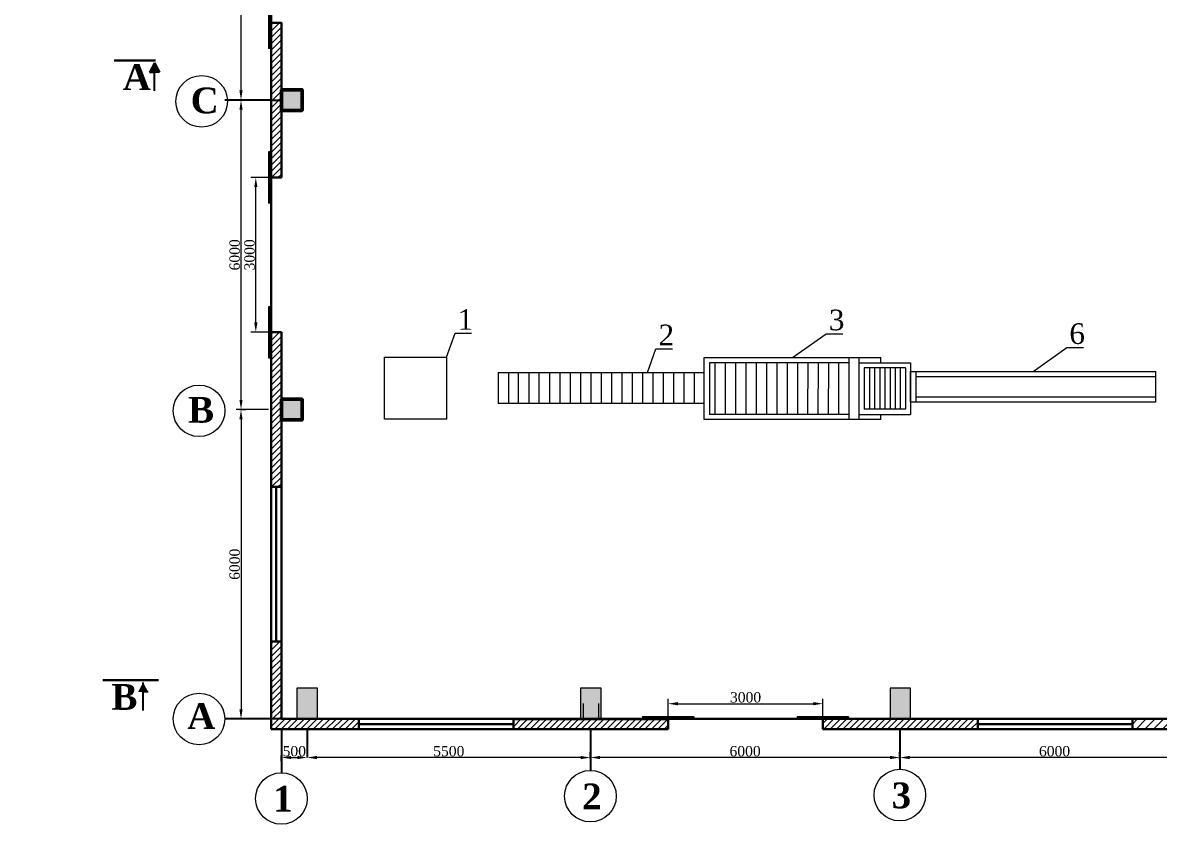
# Model space of a CAD drawing. Header units: inches. Extents: x -4475333 to 345677417, y -211198149 to 2125895.
# Drawn here: x -1977735 to -1955699, y 871185 to 886805 of the extents above; entities that cross this region are included whole.
import ezdxf

# ---------------------------------------------------------------- set-up
doc = ezdxf.new("R2010")
doc.units = ezdxf.units.IN
doc.header["$LTSCALE"] = 150
doc.header["$MEASUREMENT"] = 0
for name, color, linetype, lineweight in [('1. N thuong', 255, 'Continuous', 0), ('chuthichso', 8, 'Continuous', 0), ('coban', 153, 'Continuous', 50), ('cot', 2, 'Continuous', 50), ('KHUNG BVE', 7, 'Continuous', 0), ('NHA XUONG', 80, 'Continuous', 50)]:
    doc.layers.add(name, color=color, linetype=linetype, lineweight=lineweight)
for name, color, linetype in [('BUOC COT', 7, 'Continuous'), ('duongtamchamgach', 50, 'Continuous'), ('MATCAT', 132, 'Continuous'), ('net lien', 1, 'Continuous'), ('NET NHAP', 7, 'Continuous')]:
    doc.layers.add(name, color=color, linetype=linetype)
doc.styles.add('1', font='times.ttf')
doc.styles.add('CHU DAM', font='arialbd.ttf', dxfattribs={"height": 200})
doc.styles.get("Standard").update_dxf_attribs({"font": 'times.ttf', "height": 100})
doc.dimstyles.new('75', dxfattribs={"dimtxt": 200, "dimasz": 188, "dimexe": 94, "dimexo": 47, "dimgap": 20, "dimtad": 1, "dimtoh": 1, "dimdec": 0, "dimtxsty": '1', "dimcen": 2.5, "dimclrt": 256, "dimadec": 0, "dimazin": 0, "dimtfac": 1, "dimtdec": 0, "dimtix": 1, "dimtmove": 0, "dimatfit": 2, "dimfxl": 1, "dimlwd": 9, "dimlwe": 9, "dimarcsym": 0})

# ---------------------------------------------------------------- blocks, each defined once
blk = doc.blocks.new('*D217')
at = {"layer": 'Defpoints', "color": 0, "lineweight": 0, "ltscale": 3, "transparency": 16777216}
for p in [(-1973503, 885305), (-1973503, 885305), (-1973582, 879305)]:
    blk.add_point(p, dxfattribs=at)
at = {"layer": 'NET NHAP', "color": 0, "lineweight": 9, "ltscale": 3, "transparency": 16777216}
for p, q in [((-1973456, 885305), (-1973409, 885305)), ((-1973503, 879493), (-1973503, 885117)), ((-1973535, 879305), (-1973409, 879305))]:
    blk.add_line(p, q, dxfattribs=at)
at = {"layer": 'NET NHAP', "color": 0, "lineweight": 0, "ltscale": 3, "transparency": 16777216}
for points in [[(-1973534, 885117), (-1973472, 885117), (-1973503, 885305)], [(-1973534, 879493), (-1973472, 879493), (-1973503, 879305)]]:
    blk.add_solid(points, dxfattribs=at)
at = {"layer": 'NET NHAP', "lineweight": 13, "ltscale": 3, "transparency": 16777216, "insert": (-1973625, 882305), "char_height": 200, "attachment_point": 5, "rotation": 90, "style": '1'}
blk.add_mtext('6000', dxfattribs=at)
blk = doc.blocks.new('*D218')
at = {"layer": 'Defpoints', "color": 0, "lineweight": 0, "ltscale": 3, "transparency": 16777216}
for p in [(-1973582, 891305), (-1973503, 891305), (-1973582, 885305)]:
    blk.add_point(p, dxfattribs=at)
at = {"layer": 'NET NHAP', "color": 0, "lineweight": 9, "ltscale": 3, "transparency": 16777216}
for p, q in [((-1973535, 891305), (-1973409, 891305)), ((-1973503, 885493), (-1973503, 891117)), ((-1973535, 885305), (-1973409, 885305))]:
    blk.add_line(p, q, dxfattribs=at)
at = {"layer": 'NET NHAP', "color": 0, "lineweight": 0, "ltscale": 3, "transparency": 16777216}
for points in [[(-1973534, 891117), (-1973472, 891117), (-1973503, 891305)], [(-1973534, 885493), (-1973472, 885493), (-1973503, 885305)]]:
    blk.add_solid(points, dxfattribs=at)
at = {"layer": 'NET NHAP', "lineweight": 13, "ltscale": 3, "transparency": 16777216, "insert": (-1973625, 888305), "char_height": 200, "attachment_point": 5, "rotation": 90, "style": '1'}
blk.add_mtext('6000', dxfattribs=at)
blk = doc.blocks.new('*D221')
at = {"layer": 'Defpoints', "color": 0, "lineweight": 0, "ltscale": 3, "transparency": 16777216}
for p in [(-1960729, 872557), (-1960729, 872550), (-1954729, 872550)]:
    blk.add_point(p, dxfattribs=at)
at = {"layer": 'NET NHAP', "color": 0, "lineweight": 9, "ltscale": 3, "transparency": 16777216}
for p, q in [((-1960729, 872597), (-1960729, 872651)), ((-1954729, 872597), (-1954729, 872651)), ((-1954917, 872557), (-1960541, 872557))]:
    blk.add_line(p, q, dxfattribs=at)
at = {"layer": 'NET NHAP', "color": 0, "lineweight": 0, "ltscale": 3, "transparency": 16777216}
for points in [[(-1960541, 872588), (-1960541, 872526), (-1960729, 872557)], [(-1954917, 872588), (-1954917, 872526), (-1954729, 872557)]]:
    blk.add_solid(points, dxfattribs=at)
at = {"layer": 'NET NHAP', "lineweight": 13, "ltscale": 3, "transparency": 16777216, "insert": (-1957729, 872679), "char_height": 200, "attachment_point": 5, "style": '1'}
blk.add_mtext('6000', dxfattribs=at)
blk = doc.blocks.new('*D222')
at = {"layer": 'Defpoints', "color": 0, "lineweight": 0, "ltscale": 3, "transparency": 16777216}
for p in [(-1966729, 872557), (-1966729, 872557), (-1960729, 872557)]:
    blk.add_point(p, dxfattribs=at)
at = {"layer": 'NET NHAP', "color": 0, "lineweight": 9, "ltscale": 3, "transparency": 16777216}
for p, q in [((-1966729, 872604), (-1966729, 872651)), ((-1960729, 872604), (-1960729, 872651)), ((-1960917, 872557), (-1966541, 872557))]:
    blk.add_line(p, q, dxfattribs=at)
at = {"layer": 'NET NHAP', "color": 0, "lineweight": 0, "ltscale": 3, "transparency": 16777216}
for points in [[(-1966541, 872588), (-1966541, 872526), (-1966729, 872557)], [(-1960917, 872588), (-1960917, 872526), (-1960729, 872557)]]:
    blk.add_solid(points, dxfattribs=at)
at = {"layer": 'NET NHAP', "lineweight": 13, "ltscale": 3, "transparency": 16777216, "insert": (-1963729, 872679), "char_height": 200, "attachment_point": 5, "style": '1'}
blk.add_mtext('6000', dxfattribs=at)
blk = doc.blocks.new('*D199')
at = {"layer": 'Defpoints', "color": 0, "lineweight": 0, "ltscale": 3, "transparency": 16777216}
for p in [(-1973216, 883805), (-1972920, 883805), (-1972920, 880805)]:
    blk.add_point(p, dxfattribs=at)
at = {"layer": 'NET NHAP', "color": 0, "lineweight": 9, "ltscale": 3, "transparency": 16777216}
for p, q in [((-1972967, 883805), (-1973310, 883805)), ((-1973216, 880993), (-1973216, 883617)), ((-1972967, 880805), (-1973310, 880805))]:
    blk.add_line(p, q, dxfattribs=at)
at = {"layer": 'NET NHAP', "color": 0, "lineweight": 0, "ltscale": 3, "transparency": 16777216}
for points in [[(-1973247, 883617), (-1973184, 883617), (-1973216, 883805)], [(-1973247, 880993), (-1973184, 880993), (-1973216, 880805)]]:
    blk.add_solid(points, dxfattribs=at)
at = {"layer": 'NET NHAP', "lineweight": 13, "ltscale": 3, "transparency": 16777216, "insert": (-1973337, 882305), "char_height": 200, "attachment_point": 5, "rotation": 90, "style": '1'}
blk.add_mtext('3000', dxfattribs=at)
blk = doc.blocks.new('*D202')
at = {"layer": 'Defpoints', "color": 0, "lineweight": 0, "ltscale": 3, "transparency": 16777216}
for p in [(-1972720, 872558), (-1972220, 872557), (-1972220, 872557)]:
    blk.add_point(p, dxfattribs=at)
at = {"layer": 'NET NHAP', "color": 0, "lineweight": 9, "ltscale": 3, "transparency": 16777216}
for p, q in [((-1972220, 872604), (-1972220, 872651)), ((-1972720, 872511), (-1972720, 872463)), ((-1972532, 872557), (-1972408, 872557))]:
    blk.add_line(p, q, dxfattribs=at)
at = {"layer": 'NET NHAP', "color": 0, "lineweight": 0, "ltscale": 3, "transparency": 16777216}
for points in [[(-1972532, 872588), (-1972532, 872526), (-1972720, 872557)], [(-1972408, 872588), (-1972408, 872526), (-1972220, 872557)]]:
    blk.add_solid(points, dxfattribs=at)
at = {"layer": 'NET NHAP', "lineweight": 13, "ltscale": 3, "transparency": 16777216, "insert": (-1972470, 872679), "char_height": 200, "attachment_point": 5, "style": '1'}
blk.add_mtext('500', dxfattribs=at)
blk = doc.blocks.new('*D203')
at = {"layer": 'Defpoints', "color": 0, "lineweight": 0, "ltscale": 3, "transparency": 16777216}
for p in [(-1972220, 872557), (-1972220, 872557), (-1966729, 872557)]:
    blk.add_point(p, dxfattribs=at)
at = {"layer": 'NET NHAP', "color": 0, "lineweight": 9, "ltscale": 3, "transparency": 16777216}
for p, q in [((-1972220, 872604), (-1972220, 872651)), ((-1966729, 872604), (-1966729, 872651)), ((-1966917, 872557), (-1972032, 872557))]:
    blk.add_line(p, q, dxfattribs=at)
at = {"layer": 'NET NHAP', "color": 0, "lineweight": 0, "ltscale": 3, "transparency": 16777216}
for points in [[(-1972032, 872588), (-1972032, 872526), (-1972220, 872557)], [(-1966917, 872588), (-1966917, 872526), (-1966729, 872557)]]:
    blk.add_solid(points, dxfattribs=at)
at = {"layer": 'NET NHAP', "lineweight": 13, "ltscale": 3, "transparency": 16777216, "insert": (-1969474, 872679), "char_height": 200, "attachment_point": 5, "style": '1'}
blk.add_mtext('5500', dxfattribs=at)
blk = doc.blocks.new('*D204')
at = {"color": 0, "linetype": 'ByBlock', "lineweight": 9, "ltscale": 10, "transparency": 16777216}
for p, q in [((-1972967, 879305), (-1973597, 879305)), ((-1973503, 879117), (-1973503, 873493)), ((-1972977, 873305), (-1973597, 873305))]:
    blk.add_line(p, q, dxfattribs=at)
at = {"color": 0, "linetype": 'ByBlock', "lineweight": 0, "ltscale": 10, "transparency": 16777216}
for points in [[(-1973534, 879117), (-1973472, 879117), (-1973503, 879305)], [(-1973534, 873493), (-1973472, 873493), (-1973503, 873305)]]:
    blk.add_solid(points, dxfattribs=at)
at = {"layer": 'Defpoints', "color": 0, "linetype": 'ByBlock', "lineweight": 0, "ltscale": 10, "transparency": 16777216}
for p in [(-1972920, 879305), (-1973503, 873305), (-1972930, 873305)]:
    blk.add_point(p, dxfattribs=at)
at = {"linetype": 'ByBlock', "ltscale": 10, "transparency": 16777216, "insert": (-1973625, 876305), "char_height": 200, "attachment_point": 5, "rotation": 90, "style": '1'}
blk.add_mtext('6000', dxfattribs=at)
blk = doc.blocks.new('*D197')
at = {"layer": 'Defpoints', "color": 0, "lineweight": 0, "ltscale": 3, "transparency": 16777216}
for p in [(-1962220, 873601), (-1965220, 873305), (-1962220, 873305)]:
    blk.add_point(p, dxfattribs=at)
at = {"layer": 'NET NHAP', "color": 0, "lineweight": 9, "ltscale": 3, "transparency": 16777216}
for p, q in [((-1965220, 873352), (-1965220, 873695)), ((-1965032, 873601), (-1962408, 873601)), ((-1962220, 873352), (-1962220, 873695))]:
    blk.add_line(p, q, dxfattribs=at)
at = {"layer": 'NET NHAP', "color": 0, "lineweight": 0, "ltscale": 3, "transparency": 16777216}
for points in [[(-1965032, 873633), (-1965032, 873570), (-1965220, 873601)], [(-1962408, 873633), (-1962408, 873570), (-1962220, 873601)]]:
    blk.add_solid(points, dxfattribs=at)
at = {"layer": 'NET NHAP', "lineweight": 13, "ltscale": 3, "transparency": 16777216, "insert": (-1963720, 873723), "char_height": 200, "attachment_point": 5, "style": '1'}
blk.add_mtext('3000', dxfattribs=at)

msp = doc.modelspace()

# ---------------------------------------------------------------- hatches: boundary and pattern name
at = {"layer": 'cot', "lineweight": 9}
for points in [[(-1972319.7, 885105.3), (-1972319.7, 885505.3), (-1972719.7, 885505.3), (-1972719.7, 885105.3)], [(-1972319.7, 879105), (-1972319.7, 879505), (-1972719.7, 879505), (-1972719.7, 879105)], [(-1972019.8, 873905.3), (-1972419.8, 873905.3), (-1972419.8, 873305.3), (-1972019.8, 873305.3)], [(-1966519.7, 873905.3), (-1966919.7, 873905.3), (-1966919.7, 873305.3), (-1966519.7, 873305.3)], [(-1960519.7, 873905.3), (-1960919.7, 873905.3), (-1960919.7, 873305.3), (-1960519.7, 873305.3)]]:
    msp.add_hatch(color=256, dxfattribs=at).paths.add_polyline_path(points)
at = {"layer": 'cot', "linetype": 'ByBlock', "lineweight": 9}
h = msp.add_hatch(color=256, dxfattribs=at)
h.paths.add_polyline_path([(-1972074.6, 873621.2), (-1972074.6, 873321.2), (-1972224.6, 873321.2), (-1972224.6, 873621.2)])
h.paths.add_polyline_path([(-1972224.6, 873621.2), (-1972224.6, 873471.2), (-1972374.6, 873471.2), (-1972374.6, 873621.2)])
h.paths.add_polyline_path([(-1972224.6, 873471.2), (-1972224.6, 873321.2), (-1972374.6, 873321.2), (-1972374.6, 873471.2)])
h = msp.add_hatch(color=256, dxfattribs=at)
h.paths.add_polyline_path([(-1966569.7, 873602.3), (-1966869.7, 873602.3), (-1966869.7, 873452.3), (-1966569.7, 873452.3)])
h.paths.add_polyline_path([(-1966569.7, 873452.3), (-1966719.7, 873452.3), (-1966719.7, 873302.3), (-1966569.7, 873302.3)])
h.paths.add_polyline_path([(-1966719.7, 873452.3), (-1966869.7, 873452.3), (-1966869.7, 873302.3), (-1966719.7, 873302.3)])
at = {"layer": 'KHUNG BVE', "linetype": 'Continuous', "lineweight": 9, "ltscale": 10}
h = msp.add_hatch(dxfattribs=at)
h.set_pattern_fill('ANSI31', color=5, angle=-270, style=0)
h.set_pattern_definition([(135, (-1933897.6899, 174188.31583), (-0.088388347648, -0.088388347648), [])])
h.paths.add_polyline_path([(-1972969.7, 887305.3), (-1972919.7, 887305.3), (-1972919.7, 886305.3), (-1972969.7, 886305.3)])
at = {"layer": 'KHUNG BVE', "linetype": 'ByBlock', "lineweight": 9, "ltscale": 10}
h = msp.add_hatch(color=256, dxfattribs=at)
h.paths.add_polyline_path([(-1975180.6, 886030.4), (-1975180.6, 885843.8), (-1975083.2, 885843.8)])
h.paths.add_polyline_path([(-1975180.6, 886030.4), (-1975278, 885843.8), (-1975180.6, 885843.8)])
at = {"layer": 'KHUNG BVE', "linetype": 'Continuous', "lineweight": 9, "ltscale": 10}
h = msp.add_hatch(dxfattribs=at)
h.set_pattern_fill('ANSI31', color=5, angle=-270, style=0)
h.set_pattern_definition([(135, (-1933897.6899, 171188.31583), (-0.088388347648, -0.088388347648), [])])
h.paths.add_polyline_path([(-1972969.7, 884305.3), (-1972919.7, 884305.3), (-1972919.7, 883305.3), (-1972969.7, 883305.3)])
h = msp.add_hatch(dxfattribs=at)
h.set_pattern_fill('ANSI31', color=5, angle=-270, style=0)
h.set_pattern_definition([(135, (-1933897.6899, 168188.4914), (-0.088388347648, -0.088388347648), [])])
h.paths.add_polyline_path([(-1972969.7, 881305.5), (-1972919.7, 881305.5), (-1972919.7, 880305.5), (-1972969.7, 880305.5)])
at = {"layer": 'KHUNG BVE', "linetype": 'ByBlock', "lineweight": 9, "ltscale": 10}
h = msp.add_hatch(color=256, dxfattribs=at)
h.paths.add_polyline_path([(-1975400.4, 874014.5), (-1975400.4, 873828), (-1975302.9, 873828)])
h.paths.add_polyline_path([(-1975400.4, 874014.5), (-1975497.8, 873828), (-1975400.4, 873828)])
at = {"layer": 'KHUNG BVE', "linetype": 'Continuous', "lineweight": 9, "ltscale": 10}
h = msp.add_hatch(dxfattribs=at)
h.set_pattern_fill('ANSI31', color=5, style=0)
h.set_pattern_definition([(45, (-2677836.6899, 834283.31583), (-0.088388347648, 0.088388347648), [])])
h.paths.add_polyline_path([(-1964719.7, 873355.3), (-1964719.7, 873305.3), (-1965719.7, 873305.3), (-1965719.7, 873355.3)])
h = msp.add_hatch(dxfattribs=at)
h.set_pattern_fill('ANSI31', color=5, style=0)
h.set_pattern_definition([(45, (-2674836.86546, 834283.31583), (-0.088388347648, 0.088388347648), [])])
h.paths.add_polyline_path([(-1961719.9, 873355.3), (-1961719.9, 873305.3), (-1962719.9, 873305.3), (-1962719.9, 873355.3)])
at = {"layer": 'MATCAT', "linetype": 'Continuous', "lineweight": 9, "ltscale": 10}
h = msp.add_hatch(dxfattribs=at)
h.set_pattern_fill('ANSI31', color=5, scale=700, style=0)
h.set_pattern_definition([(45, (-5926195.82, -697684.99), (-61.8718434, 61.8718434), [])])
h.paths.add_polyline_path([(-1972719.7, 886805.5), (-1972919.7, 886805.5), (-1972919.7, 883805.5), (-1972719.7, 883805.5)])
h = msp.add_hatch(dxfattribs=at)
h.set_pattern_fill('ANSI31', color=5, scale=700, style=0)
h.set_pattern_definition([(45, (-5926195.82, -703685.16), (-61.8718434, 61.8718434), [])])
h.paths.add_polyline_path([(-1972719.7, 880805.3), (-1972919.7, 880805.3), (-1972919.7, 877805.3), (-1972719.7, 877805.3)])
h = msp.add_hatch(dxfattribs=at)
h.set_pattern_fill('ANSI31', color=5, scale=700, style=0)
h.set_pattern_definition([(45, (-1984073.63, 853585.52), (-61.87184, 61.87184), [])])
h.paths.add_polyline_path([(-1972719.7, 874805.3), (-1972919.7, 874805.3), (-1972919.7, 873305.3), (-1972719.7, 873305.3)])
h = msp.add_hatch(dxfattribs=at)
h.set_pattern_fill('ANSI31', color=5, scale=700, style=0)
h.set_pattern_definition([(45, (-5926195.82, -709685.16), (-61.8718434, 61.8718434), [])])
h.paths.add_polyline_path([(-1959219.7, 873305.3), (-1962219.7, 873305.3), (-1962219.7, 873105.3), (-1959219.7, 873105.3)])
h.paths.add_polyline_path([(-1965219.7, 873299.3), (-1968219.7, 873299.3), (-1968219.7, 873105.3), (-1965219.7, 873105.3)])
h.paths.add_polyline_path([(-1971219.7, 873302.3), (-1972919.7, 873305.3), (-1972919.7, 873305.3), (-1972919.7, 873105.3), (-1971219.7, 873105.3)])
at = {"layer": 'MATCAT', "lineweight": 9, "ltscale": 10}
h = msp.add_hatch(dxfattribs=at)
h.set_pattern_fill('ANSI31', color=5, scale=967.741935, angle=180, style=0)
h.set_pattern_definition([(225, (-6070064.28, -498318.27), (85.5371106, -85.5371106), [])])
h.paths.add_polyline_path([(-1950219.7, 873305.3), (-1956219.7, 873305.3), (-1956219.7, 873105.3), (-1950219.7, 873105.3)])
h.paths.add_polyline_path([(-1944219.7, 873305.3), (-1950219.7, 873305.3), (-1950219.7, 873105.3), (-1944219.7, 873105.3)])
h.paths.add_polyline_path([(-1941219.7, 873305.3), (-1944219.7, 873305.3), (-1944219.7, 873105.3), (-1941219.7, 873105.3)])

# ---------------------------------------------------------------- linework, layer by layer
at = {"linetype": 'ByBlock'}
for p, q in [((-1972919.7, 885305.3), (-1973816.7, 885305.3)), ((-1972919.8, 873305.3), (-1973816.7, 873305.5))]:
    msp.add_line(p, q, dxfattribs=at)
at = {"linetype": 'ByBlock', "ltscale": 10}
msp.add_line((-1972919.7, 885305.3), (-1972719.7, 885305.3), dxfattribs=at)
at = {"lineweight": 15}
msp.add_line((-1971219.6, 873302.3), (-1972919.7, 873305.3), dxfattribs=at)
at = {"color": 7, "lineweight": 15}
msp.add_line((-1966869.7, 873302.3), (-1968219.6, 873302.3), dxfattribs=at)
at = {"layer": '1. N thuong', "lineweight": 0}
for p, q in [((-1970719.7, 880320.3), (-1969519.7, 880320.3)), ((-1970719.7, 879120.3), (-1970719.7, 880320.3)), ((-1969519.7, 880320.3), (-1969519.7, 879120.3)), ((-1964519.7, 879110.8), (-1964519.7, 880310.8)), ((-1964519.7, 880310.8), (-1961095.7, 880310.8)), ((-1964419.7, 880210.7), (-1964419.7, 879210.8)), ((-1961709.2, 880207.7), (-1964419.7, 880210.7)), ((-1964309.7, 879213.5), (-1964308.6, 880210.5)), ((-1964109.7, 879210.8), (-1964108.6, 880207.8)), ((-1963909.7, 879210.8), (-1963908.6, 880207.8)), ((-1963709.7, 879210.8), (-1963708.6, 880207.8)), ((-1963509.7, 879210.8), (-1963508.6, 880207.8)), ((-1963309.7, 879210.8), (-1963308.6, 880207.8)), ((-1963109.7, 879210.8), (-1963108.6, 880207.8)), ((-1962909.7, 879210.8), (-1962908.6, 880207.8)), ((-1962709.7, 879210.8), (-1962708.6, 880207.8)), ((-1962509.7, 879211.5), (-1962508.6, 880208.4)), ((-1962309.7, 879210.8), (-1962308.6, 880207.8)), ((-1962109.7, 879210.8), (-1962108.6, 880207.8)), ((-1961909.7, 879210.8), (-1961908.6, 880207.8)), ((-1961709.7, 879110.8), (-1961709.7, 880310.8)), ((-1961519.6, 879110.8), (-1961519.6, 880310.8)), ((-1961519.6, 880210.8), (-1960519.7, 880210.8)), ((-1961095.7, 880210.8), (-1961095.7, 880310.8)), ((-1960519.7, 880210.8), (-1960519.7, 879210.8)), ((-1968519.7, 880020.3), (-1968519.7, 880020.3)), ((-1968519.7, 880020.3), (-1968519.7, 879420.3)), ((-1968519.7, 880020.3), (-1964519.7, 880020.3)), ((-1968319.7, 880020.3), (-1968319.7, 879420.3)), ((-1968119.7, 879420.3), (-1968119.7, 880020.3)), ((-1967919.7, 880020.3), (-1967919.7, 879420.3)), ((-1967719.7, 879420.3), (-1967719.7, 880020.3)), ((-1967519.7, 880020.3), (-1967519.7, 879420.3)), ((-1967319.7, 880020.3), (-1967319.7, 879420.3)), ((-1967119.7, 880020.3), (-1967119.7, 879420.3)), ((-1966919.7, 880020.3), (-1966919.7, 879420.3)), ((-1966719.7, 880020.3), (-1966719.7, 879420.3)), ((-1966519.7, 880020.3), (-1966519.7, 879420.3)), ((-1966319.7, 880020.3), (-1966319.7, 879420.3)), ((-1966119.7, 880020.3), (-1966119.7, 879420.3)), ((-1965919.7, 880020.3), (-1965919.7, 879420.3)), ((-1965719.7, 880020.3), (-1965719.7, 879420.3)), ((-1965519.7, 880020.3), (-1965519.7, 879420.3)), ((-1965319.7, 880020.3), (-1965319.7, 879420.3)), ((-1965119.7, 880020.3), (-1965119.7, 879420.3)), ((-1964919.7, 880020.3), (-1964919.7, 879420.3)), ((-1964719.7, 880020.3), (-1964719.7, 879420.3)), ((-1961419.7, 880110.8), (-1961419.7, 879310.8)), ((-1960619.7, 880110.8), (-1961419.6, 880110.8)), ((-1961319.7, 880110.8), (-1961319.7, 879310.8)), ((-1961219.7, 880110.8), (-1961219.7, 879310.8)), ((-1961119.7, 880110.8), (-1961119.7, 879310.8)), ((-1961019.7, 880110.8), (-1961019.7, 879310.8)), ((-1960919.7, 880110.8), (-1960919.7, 879310.8)), ((-1960819.7, 880110.8), (-1960819.7, 879310.8)), ((-1960719.7, 880110.8), (-1960719.7, 879310.8)), ((-1960619.7, 880110.8), (-1960619.7, 879310.8)), ((-1960519.7, 879445.3), (-1960519.7, 880045.3)), ((-1960519.7, 880045.3), (-1955769.7, 880045.3)), ((-1960519.7, 880045.3), (-1955769.7, 880045.3)), ((-1960419.7, 880045.3), (-1960419.7, 879445.3)), ((-1960419.7, 879945.3), (-1955769.7, 879945.3)), ((-1955769.7, 880045.3), (-1955769.7, 879445.3)), ((-1955769.7, 879545.3), (-1960419.7, 879545.3)), ((-1964519.7, 879420.3), (-1968519.7, 879420.3)), ((-1967519.7, 879420.3), (-1967519.7, 879420.3)), ((-1960619.7, 879310.8), (-1961419.6, 879310.8)), ((-1955769.7, 879445.3), (-1960519.7, 879445.3)), ((-1969519.7, 879120.3), (-1970719.7, 879120.3)), ((-1961095.7, 879110.8), (-1964519.7, 879110.8)), ((-1961709.7, 879210.8), (-1964419.7, 879210.8)), ((-1961709.7, 879110.8), (-1961709.7, 879210.8)), ((-1961519.6, 879210.8), (-1960519.7, 879210.8)), ((-1961095.7, 879110.8), (-1961095.7, 879210.8))]:
    msp.add_line(p, q, dxfattribs=at)
at = {"layer": 'BUOC COT', "ltscale": 10}
for p, q in [((-1972719.7, 873105.3), (-1972719.7, 872262.1)), ((-1966728.6, 873105.3), (-1966728.6, 872308.2)), ((-1960728.6, 873105.3), (-1960728.6, 872324.1))]:
    msp.add_line(p, q, dxfattribs=at)
at = {"layer": 'BUOC COT', "lineweight": 13, "ltscale": 10}
for centre in [(-1974265.3, 885280.7), (-1974316.1, 879280.7), (-1974316.7, 873305.5), (-1972719.7, 871762.1), (-1966728.6, 871808.2), (-1960728.6, 871828.7)]:
    msp.add_circle(centre, 500, dxfattribs=at)
at = {"layer": 'chuthichso', "lineweight": 0}
for p, q in [((-1969519.7, 880320.3), (-1969353.7, 880784.3)), ((-1969353.7, 880784.3), (-1969030.8, 880784.3)), ((-1962807.7, 880310.8), (-1962154.8, 880774.8)), ((-1962154.8, 880774.8), (-1961831.9, 880774.8)), ((-1965624.6, 880020.3), (-1965458.6, 880484.3)), ((-1965458.6, 880484.3), (-1965135.7, 880484.3)), ((-1958144.7, 880045.3), (-1957491.8, 880509.3)), ((-1957491.8, 880509.3), (-1957168.9, 880509.3))]:
    msp.add_line(p, q, dxfattribs=at)
at = {"layer": 'coban', "color": 7, "lineweight": 15}
for p, q in [((-1966869.7, 873602.3), (-1966869.7, 873302.3)), ((-1966569.7, 873602.3), (-1966569.7, 873302.3))]:
    msp.add_line(p, q, dxfattribs=at)
at = {"layer": 'cot'}
for points in [[(-1972719.7, 885505.3), (-1972319.7, 885505.3), (-1972319.7, 885105.3), (-1972719.7, 885105.3)], [(-1972719.7, 879505), (-1972319.7, 879505), (-1972319.7, 879105), (-1972719.7, 879105)]]:
    msp.add_lwpolyline(points, close=True, dxfattribs=at)
at = {"layer": 'cot', "lineweight": 13}
for points in [[(-1972019.8, 873905.3), (-1972419.8, 873905.3), (-1972419.8, 873305.3), (-1972019.8, 873305.3)], [(-1966519.7, 873905.3), (-1966919.7, 873905.3), (-1966919.7, 873305.3), (-1966519.7, 873305.3)], [(-1960519.7, 873905.3), (-1960919.7, 873905.3), (-1960919.7, 873305.3), (-1960519.7, 873305.3)]]:
    msp.add_lwpolyline(points, close=True, dxfattribs=at)
at = {"layer": 'duongtamchamgach', "linetype": 'Continuous', "lineweight": -2, "ltscale": 10}
for p, q in [((-1972719.7, 873305), (-1972219.7, 873305)), ((-1972219.7, 873105.3), (-1972219.7, 872557))]:
    msp.add_line(p, q, dxfattribs=at)
at = {"layer": 'KHUNG BVE', "color": 3, "linetype": 'Continuous', "lineweight": 30, "ltscale": 10}
for p, q in [((-1972919.7, 889805.3), (-1972919.7, 886805.3)), ((-1972919.7, 886805.3), (-1972919.7, 885805.3)), ((-1972719.7, 886805.3), (-1972919.7, 886805.3)), ((-1972919.7, 886805.3), (-1972919.7, 883805.3)), ((-1972719.7, 886805.3), (-1972919.7, 886805.3)), ((-1972919.7, 886805.3), (-1972919.7, 883805.3)), ((-1972919.7, 883805.3), (-1972919.7, 886805.3)), ((-1972919.7, 886805.3), (-1972719.7, 886805.3)), ((-1972719.7, 886805.3), (-1972919.7, 886805.3)), ((-1972919.7, 886805.3), (-1972919.7, 883805.3)), ((-1972719.7, 885305.3), (-1972719.7, 886805.3)), ((-1972719.7, 883805.3), (-1972719.7, 886805.3)), ((-1972719.7, 886805.3), (-1972719.7, 883805.3)), ((-1972719.7, 883805.3), (-1972719.7, 886805.3)), ((-1972719.7, 885305.3), (-1972719.7, 885105.3)), ((-1972719.7, 883805.3), (-1972719.7, 885305.3)), ((-1972919.7, 883805.3), (-1972919.7, 882805.3)), ((-1972919.7, 880805.3), (-1972919.7, 883805.3)), ((-1972719.7, 883805.3), (-1972919.7, 883805.3)), ((-1972719.7, 880805.3), (-1972919.7, 880805.3)), ((-1972919.7, 880805.3), (-1972719.7, 880805.3)), ((-1972919.7, 880805.3), (-1972919.7, 877805.3)), ((-1972719.7, 880805.3), (-1972719.7, 879305.3)), ((-1972719.7, 880805.3), (-1972719.7, 880805.3)), ((-1972719.7, 880805.3), (-1972719.7, 879305.3)), ((-1972719.7, 879305.3), (-1972719.7, 880805.3)), ((-1972919.7, 879305.3), (-1972919.7, 879105.3)), ((-1972919.7, 879305.3), (-1972919.7, 877805.3)), ((-1972719.7, 877805.3), (-1972719.7, 879305.3)), ((-1972719.7, 879305), (-1972719.7, 879105)), ((-1972919.7, 877805.3), (-1972719.7, 877805.3)), ((-1972919.7, 877805.3), (-1972919.7, 874805.3)), ((-1972819.7, 877805.3), (-1972819.7, 874805.3)), ((-1972719.7, 877805.3), (-1972719.7, 874805.3)), ((-1972919.7, 873305.3), (-1972919.7, 874805.3)), ((-1972919.7, 874805.3), (-1972719.7, 874805.3)), ((-1972719.7, 874805.3), (-1972719.7, 873305)), ((-1972919.8, 873305.3), (-1972919.8, 873105.3)), ((-1972719.7, 873305.3), (-1966719.7, 873305.3)), ((-1971219.7, 873305.3), (-1971219.7, 873105.3)), ((-1971219.7, 873305.3), (-1971219.7, 873205.3)), ((-1968219.7, 873105.3), (-1968219.7, 873305.3)), ((-1966719.7, 873305.3), (-1965219.7, 873305.3)), ((-1965219.7, 873305.3), (-1965219.7, 873105.3)), ((-1962219.9, 873305.3), (-1962219.9, 873105.3)), ((-1962219.7, 873305.3), (-1959219.7, 873305.3)), ((-1956219.7, 873305.3), (-1959219.7, 873305.3)), ((-1959219.7, 873305.3), (-1959219.7, 873105.3)), ((-1959219.7, 873305.3), (-1959219.7, 873205.3)), ((-1956219.7, 873105.3), (-1956219.7, 873305.3)), ((-1956219.7, 873305.3), (-1950219.7, 873305.3)), ((-1972919.8, 873105.3), (-1972919.8, 873105.3)), ((-1965219.7, 873105.3), (-1972919.8, 873105.3)), ((-1971219.7, 873205.3), (-1968219.7, 873205.3)), ((-1959219.7, 873105.3), (-1962219.7, 873105.3)), ((-1959219.7, 873205.3), (-1956219.7, 873205.3)), ((-1959219.7, 873105.3), (-1956219.7, 873105.3)), ((-1950219.7, 873105.3), (-1956219.7, 873105.3))]:
    msp.add_line(p, q, dxfattribs=at)
at = {"layer": 'KHUNG BVE', "linetype": 'Continuous', "lineweight": -2, "ltscale": 10}
for p, q in [((-1972919.7, 886805.5), (-1972919.7, 889805.3)), ((-1972919.7, 880805.5), (-1972919.7, 883805.3)), ((-1972719.7, 880805.3), (-1972919.7, 880805.3)), ((-1972719.7, 879305.3), (-1972719.7, 880805.3)), ((-1972719.7, 880805.3), (-1972719.7, 879305.3)), ((-1972719.7, 879305.3), (-1972719.7, 880805.3)), ((-1972919.7, 879305.3), (-1972919.7, 879105.3)), ((-1972719.7, 879305.3), (-1972719.7, 879356.9)), ((-1972719.7, 873305.3), (-1972919.7, 873305.3)), ((-1971219.7, 873305.3), (-1972719.7, 873305.3)), ((-1971219.7, 873305.3), (-1971219.7, 873105.3)), ((-1971219.7, 873105.3), (-1971219.7, 873305.3)), ((-1971219.7, 873105.3), (-1971219.6, 873302.3)), ((-1968219.6, 873299.3), (-1971219.6, 873302.3)), ((-1968219.7, 873105.3), (-1968219.7, 873299.3)), ((-1968219.7, 873299.3), (-1965219.7, 873299.3)), ((-1962219.7, 873305.3), (-1959219.7, 873305.3)), ((-1960719, 873305.3), (-1960519, 873305.3)), ((-1959219.7, 873305.3), (-1959219.7, 873105.3)), ((-1959219.7, 873305.3), (-1959219.7, 873105.3)), ((-1972919.7, 873105.3), (-1971219.7, 873105.3)), ((-1959219.7, 873105.3), (-1962219.7, 873105.3))]:
    msp.add_line(p, q, dxfattribs=at)
at = {"layer": 'KHUNG BVE', "color": 3, "linetype": 'ByBlock', "lineweight": 30, "ltscale": 10}
for p, q in [((-1975962.6, 886071), (-1975158.7, 886071)), ((-1976182.4, 874055.1), (-1975101.1, 874055.1))]:
    msp.add_line(p, q, dxfattribs=at)
at = {"layer": 'KHUNG BVE', "linetype": 'ByBlock', "lineweight": -2, "ltscale": 10}
for p, q in [((-1975180.6, 886030.4), (-1975278, 885843.8)), ((-1975180.6, 885486.8), (-1975180.6, 886030.4)), ((-1975180.6, 886030.4), (-1975083.2, 885843.8)), ((-1975278, 885843.8), (-1975180.6, 885843.8)), ((-1975083.2, 885843.8), (-1975180.6, 885843.8)), ((-1975400.4, 873470.9), (-1975400.4, 874014.5)), ((-1975302.9, 873828), (-1975400.4, 873828))]:
    msp.add_line(p, q, dxfattribs=at)
at = {"layer": 'KHUNG BVE', "color": 3, "linetype": 'Continuous', "lineweight": 30, "ltscale": 10}
msp.add_lwpolyline([(-1972919.7, 883805.3), (-1972919.7, 886805.5), (-1972719.7, 886805.5), (-1972719.7, 883805.3)], dxfattribs=at)
msp.add_lwpolyline([(-1972919.7, 886805.3), (-1972719.7, 886805.3), (-1972719.7, 883805.3), (-1972919.7, 883805.3)], close=True, dxfattribs=at)
at = {"layer": 'KHUNG BVE', "lineweight": 0}
msp.add_circle((-1916098.2, 889715.1), 188435.9, dxfattribs=at)
at = {"layer": 'MATCAT', "color": 3, "lineweight": 30, "ltscale": 3}
for p, q in [((-1965219.7, 873305.3), (-1962219.9, 873305.3)), ((-1966728.6, 872534.1), (-1966728.6, 872658.9)), ((-1960728.6, 872523.5), (-1960728.6, 872658.9)), ((-1972719.7, 872590.1), (-1972719.7, 872488.1))]:
    msp.add_line(p, q, dxfattribs=at)
at = {"layer": 'net lien', "color": 5, "linetype": 'ByBlock', "ltscale": 1000}
msp.add_line((-1956424.2, 873305.3), (-1956174.2, 873305.3), dxfattribs=at)

# ---------------------------------------------------------------- texts
at = {"layer": '1. N thuong', "lineweight": 0, "char_height": 400, "width": 236.121, "attachment_point": 1}
for s, insert in [('1', (-1969303.4, 881251.8)), ('3', (-1962105.3, 881242.3)), ('2', (-1965408.3, 880951.8)), ('6', (-1957442.3, 880976.8))]:
    msp.add_mtext(s, dxfattribs=dict(at, insert=insert))
at = {"layer": 'KHUNG BVE', "color": 3, "linetype": 'ByBlock', "lineweight": 30, "ltscale": 10, "char_height": 500, "width": 1744.456, "attachment_point": 1, "style": 'CHU DAM'}
for s, insert in [('{\\fTimes New Roman|b1|i0|c0|p18;A}', (-1975796, 885998.4)), ('{\\fTimes New Roman|b1|i0|c0|p18;B}', (-1976015.7, 873982.6))]:
    msp.add_mtext(s, dxfattribs=dict(at, insert=insert))
at = {"layer": 'NHA XUONG', "color": 50, "lineweight": 18, "ltscale": 10, "char_height": 500, "attachment_point": 1, "style": 'CHU DAM'}
for s, insert, width in [('{\\fTimes New Roman|b1|i0|c0|p18;C}', (-1974478.5, 885548.6), 872.228), ('{\\fTimes New Roman|b1|i0|c0|p18;B}', (-1974529.2, 879548.6), 872.228), ('{\\fTimes New Roman|b1|i0|c0|p18;A}', (-1974547.3, 873609.9), 872.228), ('{\\fTimes New Roman|b1|i0|c0|p18;1}', (-1972879.4, 872006.9), 762.076), ('{\\fTimes New Roman|b1|i0|c0|p18;2}', (-1966888.3, 872053), 762.076), ('{\\fTimes New Roman|b1|i0|c0|p18;3}', (-1960888.3, 872073.5), 762.076)]:
    msp.add_mtext(s, dxfattribs=dict(at, insert=insert, width=width))

# ---------------------------------------------------------------- dimensions: what is measured, and where the dimension line sits
at = {"linetype": 'ByBlock', "ltscale": 10}
dim = msp.add_linear_dim(base=(-1973503, 873305.3), p1=(-1972919.7, 879305), p2=(-1972930.3, 873305.3), angle=90, dimstyle='75', dxfattribs=at)
dim.commit()
dim.dimension.update_dxf_attribs({"geometry": '*D204', "text_midpoint": (-1973624.7, 876305.1)})
at = {"layer": 'NET NHAP', "color": 0, "lineweight": 13, "ltscale": 3}
for base, p1, p2, picture, middle in [((-1973503, 891305.3), (-1973582.3, 885305.3), (-1973582.3, 891305.3), '*D218', (-1973624.7, 888305.3)), ((-1973503, 885305.3), (-1973582.3, 879305.5), (-1973503, 885305.3), '*D217', (-1973624.7, 882305.4)), ((-1973215.7, 883805.5), (-1972919.7, 880805.5), (-1972919.7, 883805.5), '*D199', (-1973337.4, 882305.5))]:
    dim = msp.add_linear_dim(base=base, p1=p1, p2=p2, angle=90, dimstyle='75', dxfattribs=at)
    dim.commit()
    dim.dimension.update_dxf_attribs({"geometry": picture, "text_midpoint": middle})
for base, p1, p2, picture, middle in [((-1962219.7, 873601.3), (-1965219.7, 873305.3), (-1962219.7, 873305.3), '*D197', (-1963719.7, 873723.1)), ((-1972219.7, 872556.8), (-1972719.7, 872558.3), (-1972219.7, 872556.8), '*D202', (-1972469.7, 872678.6)), ((-1966728.6, 872556.8), (-1960728.6, 872556.8), (-1966728.6, 872556.8), '*D222', (-1963728.6, 872678.6)), ((-1960728.6, 872556.8), (-1954728.6, 872550), (-1960728.6, 872550), '*D221', (-1957728.6, 872678.6))]:
    dim = msp.add_linear_dim(base=base, p1=p1, p2=p2, dimstyle='75', dxfattribs=at)
    dim.commit()
    dim.dimension.update_dxf_attribs({"geometry": picture, "text_midpoint": middle})
dim = msp.add_linear_dim(base=(-1972219.7, 872557), p1=(-1966728.6, 872556.8), p2=(-1972219.7, 872556.8), text='5500', dimstyle='75', dxfattribs=at)
dim.commit()
dim.dimension.update_dxf_attribs({"geometry": '*D203', "text_midpoint": (-1969474.1, 872678.7)})

doc.saveas('drawing.dxf')
